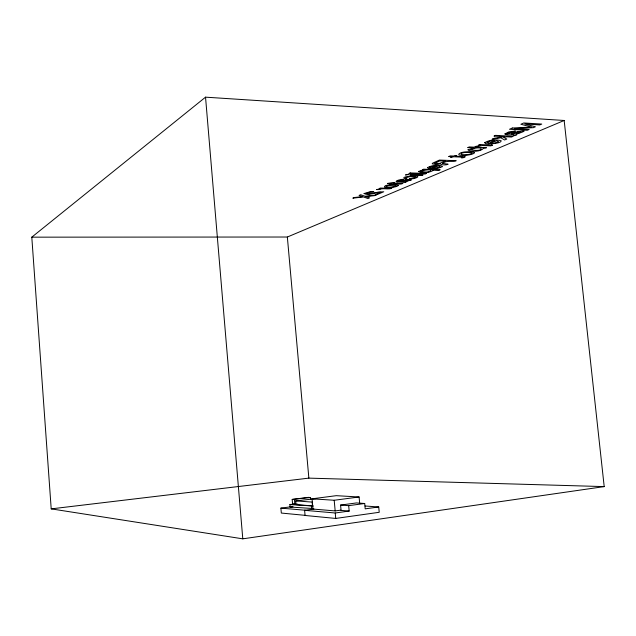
<?xml version="1.0" encoding="UTF-8"?>
<svg xmlns="http://www.w3.org/2000/svg" width="636" height="636" viewBox="0 0 636 636"><rect width="100%" height="100%" fill="white"/><g stroke="black" fill="none" stroke-linecap="round" stroke-linejoin="round"><path stroke-width="0.95" d="M31.8 237.164L205.539 97.165L564.172 120.482L604.2 486.604L242.785 538.835L51.206 508.872L31.8 237.164L287.353 237.021L564.172 120.482M313.914 509.062L304.612 510.318L305.073 515.47L335.736 518.435L379.223 512.298L378.73 506.972L365.056 505.994M359.714 503.672L359.094 496.986L336.269 495.675L312.053 498.815L312.968 509.054L335.172 510.915L340.92 510.128M304.612 510.318L335.236 512.99L349.18 511.058L348.687 505.66L340.586 505.071L341.071 510.398L349.18 511.058M378.73 506.972L365.199 508.848L364.698 503.489L356.454 502.933L340.586 505.071M348.687 505.66L364.698 503.489M293.8 504.062L289.905 504.579L290.119 507.027L313.62 508.569M312.053 498.815L334.202 500.262L359.094 496.986M305.638 515.399L281.319 513.053L280.889 508.132L292.449 506.598M290.119 507.027L293.045 506.646M289.905 504.579L313.389 506.018M310.718 499.467L310.543 497.511L308.237 497.368L292.186 499.427L292.624 504.332L294.508 504.086M292.624 504.332L297.728 504.141M292.186 499.427L310.543 497.511M295.692 500.898L312.133 502.074L312.475 505.89L296.018 504.602L295.692 500.898L315.925 498.664M51.206 508.872L308.858 478.129L604.2 486.604M280.889 508.132L305.177 510.239M334.202 500.262L335.172 510.915M335.236 512.99L335.736 518.435M311.473 506.28L311.696 508.832M287.353 237.021L308.858 478.129M294.452 499.586L294.881 504.515M205.539 97.165L242.785 538.835M405.633 177.762L406.897 178.303L405.617 178.859C395.982 176.442 427.646 174.018 414.672 178.398A4.881 1.034 -6.9 0 1 411.627 178.859L409.234 178.962L415.721 177.42A2.934 0.62 -6.9 0 0 415.682 176.919L409.918 176.673L405.633 177.762M504.928 133.926C505.612 135.746 517.203 134.021 513.339 135.516C514.079 136.136 518.523 134.737 516.027 134.283C544.782 124.728 485.427 139.634 515.446 131.008L508.816 131.914L504.928 133.926M434.849 163.19L439.317 163.484L445.518 161.083L439.794 160.86L434.849 163.19M442.529 163.412L448.134 164.183C446.075 165.344 441.416 165.114 440.168 163.81L435.986 164.39L432.162 163.85L432.822 163.054L439.46 160.065L456.195 160.733C451.814 162.403 446.488 159.882 442.529 163.412M487.128 142.377L489.092 143.148L494.657 140.739L490.245 141.128L487.128 142.377M427.456 167.634L428.362 168.437L431.796 168.715L438.021 166.028C444.206 166.783 434.984 168.206 433.49 168.723L438.816 168.079L442.584 166.568C439.253 163.969 431.486 165.344 427.456 167.634M470.545 149.571C484.712 152.886 484.791 144.436 470.545 149.571M472.063 152.95C471.014 155.287 456.561 155.415 462.285 153.022A3.57 0.803 -7.7 0 1 465.067 152.465L469.241 152.338L472.063 152.95M418.432 171.466C422.002 173.668 429.03 172.817 433.037 170.559L432.734 170.162L438.776 170.376L440.192 169.772L423.6 169.192L422.24 169.788L423.83 169.836L418.432 171.466M398.351 185.291C397.381 187.859 379.358 188.812 385.75 185.585A5.692 1.177 -6.6 0 1 389.16 184.845L395.99 184.607L398.351 185.291M484.743 142.639L485.491 143.609L489.06 143.975L496.39 140.81C502.782 141.923 492.383 143.354 490.865 143.998L498.203 142.854L500.572 141.884L501.263 140.818C496.072 139.109 489.482 139.833 484.743 142.639M364.078 193.535C368.578 196.095 375.391 192.191 380.606 192.311L375.423 194.536L377.204 194.568L383.739 191.77L378.857 192.016L369.158 193.765L366.344 193.543L368.276 192.517L373.745 191.651L370.041 191.778L364.078 193.535M408.853 180.211L405.609 181.395L401.308 181.554L406.253 180.099L408.853 180.211M402.795 183.51C399.519 185.203 395.346 182.747 389.471 184.066L390.671 183.542L387.427 183.454L392.984 182.532L394.582 182.58L393.549 183.025L402.795 183.51M468.048 149.794C470.894 152.362 481.373 151.519 483.392 148.323L486.484 147.751L469.249 146.932L467.691 147.624L473.947 147.918L468.048 149.794M474.512 152.64C473.319 155.764 452.331 156.893 460.726 152.839A6.439 1.455 -7.7 0 1 464.717 151.932L472.214 151.726L474.512 152.64M411.174 179.948L405.601 181.705C408.32 183.597 398.375 181.371 397.238 182.039C392.873 181.181 402.151 178.811 403.908 179.431L397.842 181.26L400.267 181.403L406.945 179.511L411.174 179.948M465.083 156.814L462.913 157.855L461.299 157.784L462.34 157.299L461.808 157.124L453.802 156.782L450.67 157.346L452.117 156.71L448.666 156.567L450.201 155.892L453.659 156.043L454.891 155.502L456.584 155.574L455.352 156.114L465.083 156.814M420.873 171.108C430.596 174.51 437.361 167.037 420.873 171.108M520.526 132.232L516.217 133.846L511.304 133.973L517.688 132.018L520.526 132.232M386.108 186.205C388.707 188.987 404.973 184.376 389.63 185.251A3.156 0.652 -6.5 0 0 387.221 185.712L386.108 186.205M429.904 167.165L429.96 167.785L431.653 168.031L436.375 165.988L429.904 167.165M378.786 189.552L376.599 189.592L381.147 188.614L379.167 188.566L380.328 188.057L391.752 188.336C387.69 189.83 382.888 187.684 378.786 189.552M477.501 146.574L475.052 146.59L480.625 145.318L478.447 145.215L480.005 144.531L492.558 145.151L490.897 145.859L482.287 145.525L477.501 146.574M354.316 197.518L352.821 198.17L363.45 196.953L367.974 198.527L369.548 197.852L365.811 196.627L374.747 195.618L376.321 194.95L365.032 196.262L360.668 194.719L359.062 195.427L362.576 196.596L354.316 197.518M406.841 174.407L405.482 175.011L409.115 174.479L406.841 174.407M410.22 172.928L408.868 173.517L425.11 174.041L426.486 173.453L410.22 172.928M495.627 135.365L493.965 136.088L504.181 136.645L494.331 138.282L492.153 139.228L500.826 137.781L504.61 139.992L506.812 139.046L503.633 137.32L506.725 136.78L511.495 137.042L513.173 136.319L495.627 135.365M512.314 128.019L509.492 129.267L527.228 130.3L529.144 129.474L514.142 128.615L533.389 127.661L535.425 126.787L524.732 123.98L539.757 124.934L541.745 124.076L523.818 122.963L520.876 124.259L531.656 127.065L512.314 128.019M411.317 174.55L409.95 175.146L421.676 175.52L423.059 174.924L411.317 174.55"/></g></svg>
